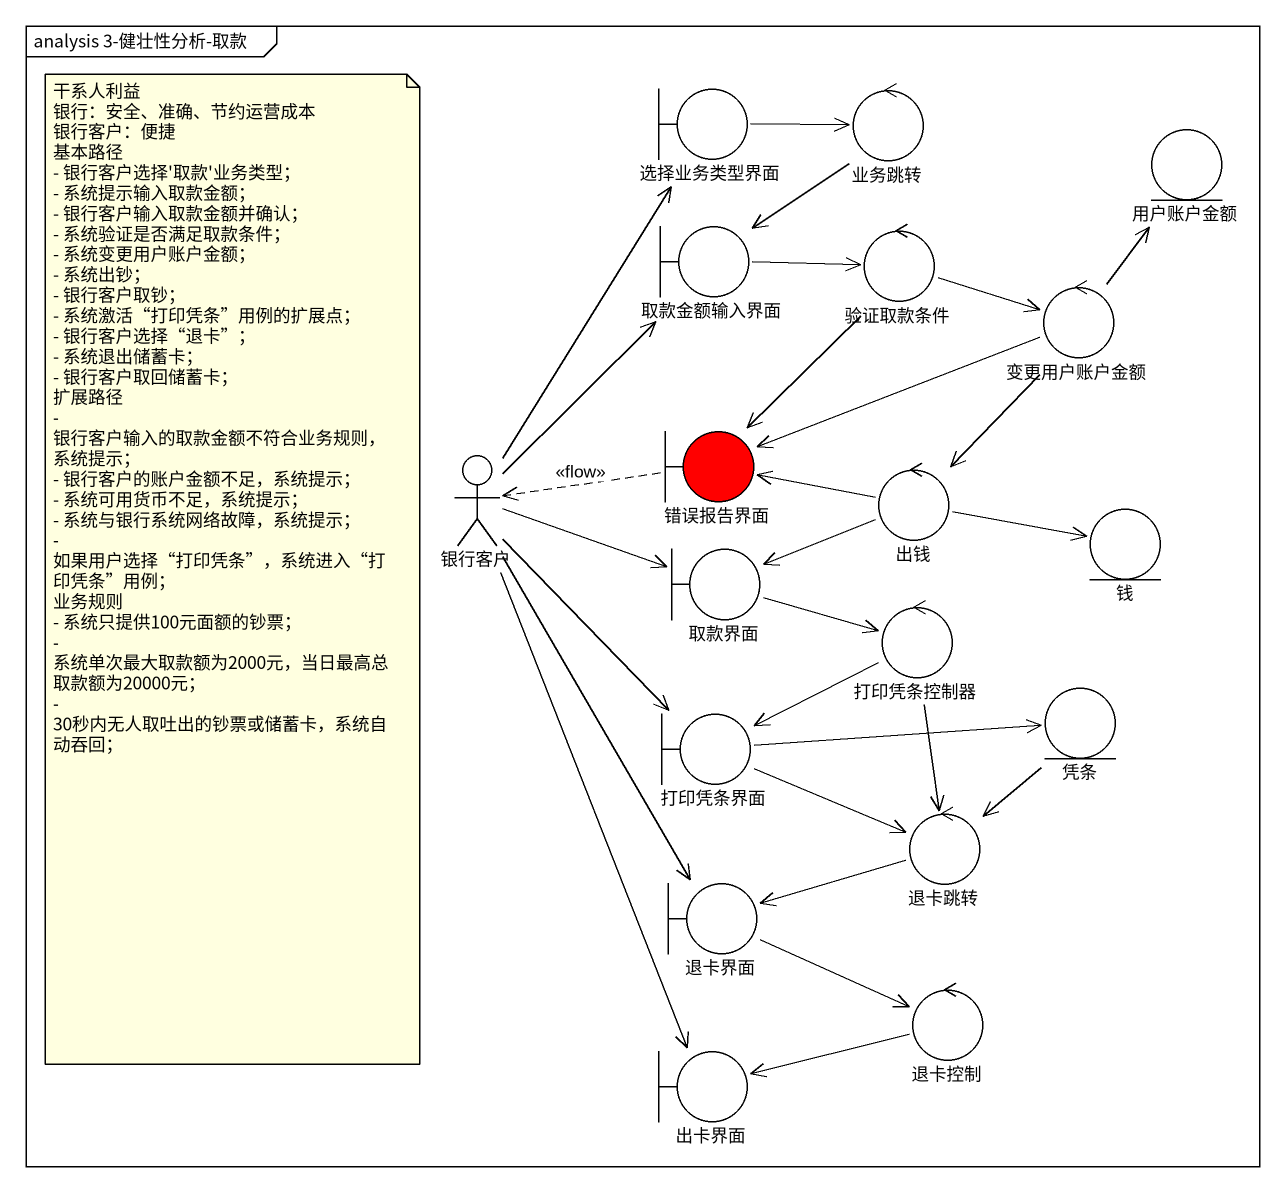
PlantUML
@startuml
mainframe analysis 3-健壮性分析-取款
boundary 选择业务类型界面
control 业务跳转
entity 用户账户金额
boundary 取款金额输入界面
control 验证取款条件
control 变更用户账户金额
boundary 错误报告界面 #FF0000
actor 银行客户
control 出钱
boundary 取款界面
entity 钱
control 打印凭条控制器
boundary 打印凭条界面
entity 凭条
control 退卡跳转
boundary 退卡界面
control 退卡控制
boundary 出卡界面
选择业务类型界面 -right-> 业务跳转
业务跳转 --> 取款金额输入界面
取款金额输入界面 -right-> 验证取款条件
验证取款条件 -right-> 变更用户账户金额
验证取款条件 --> 错误报告界面
变更用户账户金额 -up-> 用户账户金额
变更用户账户金额 -left-> 错误报告界面
变更用户账户金额 --> 出钱
错误报告界面 .left.> 银行客户 : <<flow>>
银行客户 -up-> 选择业务类型界面
银行客户 -up-> 取款金额输入界面
银行客户 -right-> 取款界面
银行客户 --> 打印凭条界面
银行客户 --> 退卡界面
银行客户 --> 出卡界面
出钱 -left-> 错误报告界面
出钱 -left-> 取款界面
出钱 -right-> 钱
取款界面 -right-> 打印凭条控制器
打印凭条控制器 -left-> 打印凭条界面
打印凭条控制器 --> 退卡跳转
打印凭条界面 -right-> 凭条
打印凭条界面 -right-> 退卡跳转
凭条 --> 退卡跳转
退卡跳转 -left-> 退卡界面
退卡界面 -right-> 退卡控制
退卡控制 -left-> 出卡界面
note as N1
  干系人利益
  银行：安全、准确、节约运营成本
  银行客户：便捷
  基本路径
  - 银行客户选择'取款'业务类型；
  - 系统提示输入取款金额；
  - 银行客户输入取款金额并确认；
  - 系统验证是否满足取款条件；
  - 系统变更用户账户金额；
  - 系统出钞；
  - 银行客户取钞；
  - 系统激活“打印凭条”用例的扩展点；
  - 银行客户选择“退卡”；
  - 系统退出储蓄卡；
  - 银行客户取回储蓄卡；
  扩展路径
  - 银行客户输入的取款金额不符合业务规则，系统提示；
  - 银行客户的账户金额不足，系统提示；
  - 系统可用货币不足，系统提示；
  - 系统与银行系统网络故障，系统提示；
  - 如果用户选择“打印凭条”，系统进入“打印凭条”用例；
  业务规则
  - 系统只提供100元面额的钞票；
  - 系统单次最大取款额为2000元，当日最高总取款额为20000元；
  - 30秒内无人取吐出的钞票或储蓄卡，系统自动吞回；
end note
@enduml
